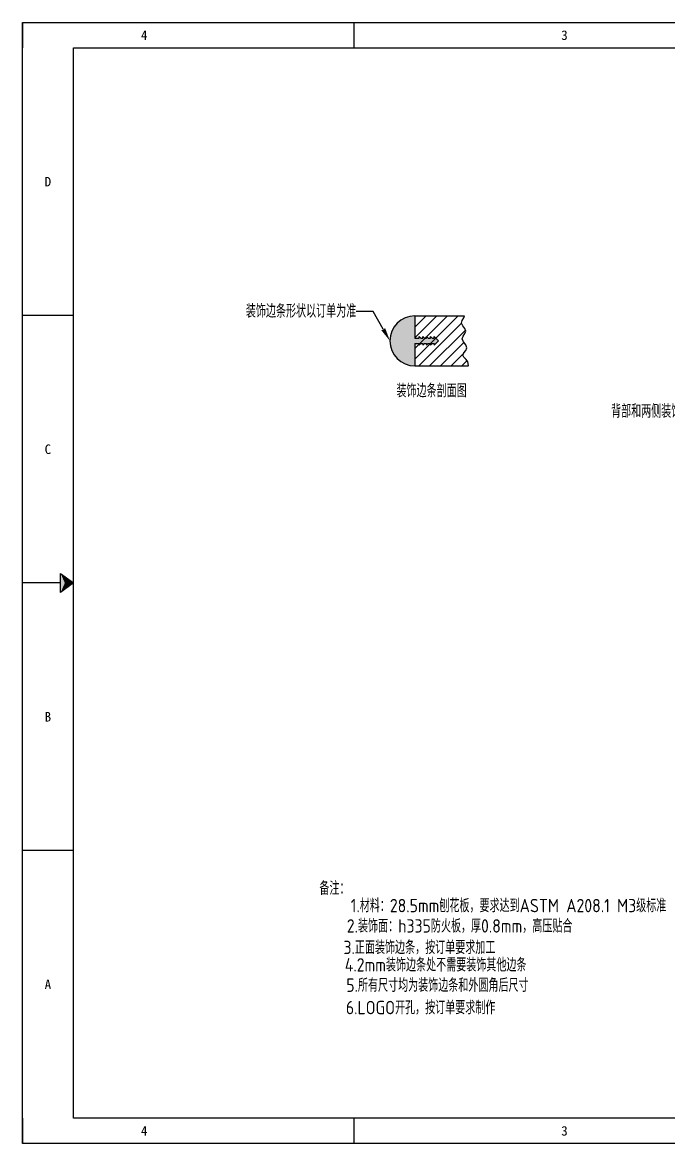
# Model space of a CAD drawing. Header units: millimetres. Extents: x -8883 to 24658, y -3888 to 19148.
# Drawn here: x 19821 to 21752, y -3888 to -538 of the extents above; entities that cross this region are included whole.
import ezdxf
from ezdxf import colors
from ezdxf.entities.mleader import LeaderData, LeaderLine
from ezdxf.enums import TextEntityAlignment as Align
from ezdxf.math import Vec2, Vec3

# ---------------------------------------------------------------- set-up
doc = ezdxf.new("R2010")
doc.units = ezdxf.units.MM
doc.header["$MEASUREMENT"] = 0
doc.linetypes.add('DOT', pattern=[0.2, 0.1, -0.1])
for name, color, linetype in [('ATTACHMENT', 7, 'Continuous'), ('DIM', 254, 'Continuous'), ('print', 30, 'Continuous')]:
    doc.layers.add(name, color=color, linetype=linetype)
doc.styles.add('Dartop', font='')
doc.styles.add('Dartop Text Style', font='gbenor.shx', dxfattribs={"bigfont": 'gbcbig.shx'})
doc.styles.get('Dartop').set_extended_font_data('FangSong_GB2312')

# ---------------------------------------------------------------- blocks, each defined once
blk = doc.blocks.new('*U58')
at = {"color": 254, "linetype": 'Continuous', "extrusion": (0, 0, -1)}
for points in [[(-0.833, 11), (-0.75, 10.812), (-0.75, 11.188)], [(-0.833, 11), (-0.75, 11.188), (-1, 11)], [(-0.833, 11), (-1, 11), (-0.75, 10.812)]]:
    blk.add_solid(points, dxfattribs=at)

msp = doc.modelspace()

# ---------------------------------------------------------------- hatches: boundary and pattern name
at = {"layer": 'ATTACHMENT', "linetype": 'Continuous'}
h = msp.add_hatch(color=256, dxfattribs=at)
edge = h.paths.add_edge_path()
edge.add_line((21011.868, -1497.701), (21017.911, -1497.701))
edge.add_line((21017.911, -1497.701), (21017.911, -1502.744))
edge.add_line((21017.911, -1502.744), (21022.972, -1497.701))
edge.add_line((21022.972, -1497.701), (21029.014, -1497.701))
edge.add_line((21029.014, -1497.701), (21029.014, -1502.744))
edge.add_line((21029.014, -1502.744), (21034.075, -1497.701))
edge.add_line((21034.075, -1497.701), (21040.118, -1497.701))
edge.add_line((21040.118, -1497.701), (21040.118, -1502.744))
edge.add_line((21040.118, -1502.744), (21045.178, -1497.701))
edge.add_line((21045.178, -1497.701), (21051.221, -1497.701))
edge.add_line((21051.221, -1497.701), (21051.221, -1502.744))
edge.add_line((21051.221, -1502.744), (21064.496, -1489.515))
edge.add_line((21051.221, -1476.287), (21064.496, -1489.515))
edge.add_line((21051.221, -1481.33), (21051.221, -1476.287))
edge.add_line((21045.178, -1481.33), (21051.221, -1481.33))
edge.add_line((21040.118, -1476.287), (21045.178, -1481.33))
edge.add_line((21040.118, -1481.33), (21040.118, -1476.287))
edge.add_line((21034.075, -1481.33), (21040.118, -1481.33))
edge.add_line((21029.014, -1476.287), (21034.075, -1481.33))
edge.add_line((21029.014, -1481.33), (21029.014, -1476.287))
edge.add_line((21022.972, -1481.33), (21029.014, -1481.33))
edge.add_line((21017.911, -1476.287), (21022.972, -1481.33))
edge.add_line((21017.911, -1481.33), (21017.911, -1476.287))
edge.add_line((21011.868, -1481.33), (21017.911, -1481.33))
edge.add_line((21006.808, -1476.287), (21011.868, -1481.33))
edge.add_line((21006.808, -1481.33), (21006.808, -1476.287))
edge.add_line((20994.237, -1481.33), (21006.808, -1481.33))
edge.add_line((20994.237, -1414.712), (20994.237, -1481.33))
edge.add_arc((20994.237, -1489.515), 74.803, 90, 270)
edge.add_line((20994.237, -1497.701), (20994.237, -1564.318))
edge.add_line((20994.237, -1497.701), (21006.808, -1497.701))
edge.add_line((21006.808, -1497.701), (21006.808, -1502.744))
edge.add_line((21006.808, -1502.744), (21011.868, -1497.701))

# ---------------------------------------------------------------- linework, layer by layer
at = {"color": 0, "linetype": 'DOT'}
for p, q in [((19820.758, -537.789), (24581.994, -537.789)), ((19820.758, -3811.999), (19820.758, -613.933)), ((24581.994, -3888.144), (19820.758, -3888.144))]:
    msp.add_line(p, q, dxfattribs=at)
at = {"color": 0}
for p, q in [((19820.758, -537.789), (19820.758, -613.933)), ((20812.845, -613.933), (20812.845, -537.789)), ((19973.047, -3811.999), (19973.047, -613.933)), ((19973.047, -613.933), (24505.85, -613.933)), ((19973.047, -1413.45), (19820.758, -1413.45)), ((19934.975, -2212.966), (19820.758, -2212.966)), ((19973.047, -3012.483), (19820.758, -3012.483)), ((19820.758, -3811.999), (19820.758, -3888.144)), ((24505.85, -3811.999), (19973.047, -3811.999)), ((20812.845, -3888.144), (20812.845, -3811.999))]:
    msp.add_line(p, q, dxfattribs=at)
msp.add_lwpolyline([(19973.047, -2212.966), (19934.975, -2241.52), (19934.975, -2184.412), (19973.047, -2212.966)], close=True, dxfattribs=at)
at = {"layer": 'ATTACHMENT', "linetype": 'Continuous'}
for p, q in [((20994.237, -1447.974), (21027.499, -1414.712)), ((20994.237, -1480.002), (21059.527, -1414.712)), ((20994.237, -1512.029), (21091.554, -1414.712)), ((20994.237, -1544.057), (21123.582, -1414.712)), ((20994.237, -1414.712), (20994.237, -1481.33)), ((20994.237, -1414.712), (21142.619, -1414.712)), ((21006.003, -1564.318), (21133.714, -1436.608)), ((21133.656, -1436.489), (21135.239, -1428.512)), ((21137.493, -1444.4), (21133.656, -1436.489)), ((21135.239, -1428.512), (21139.888, -1420.366)), ((21139.888, -1420.366), (21142.619, -1414.712)), ((21038.031, -1564.318), (21145.169, -1457.18)), ((21143.336, -1452.245), (21137.493, -1444.4)), ((21138.145, -1475.366), (21143.381, -1467.72)), ((21146.267, -1460.134), (21143.336, -1452.245)), ((21143.381, -1467.72), (21146.267, -1460.134)), ((20994.237, -1481.33), (21006.808, -1481.33)), ((20994.237, -1497.701), (20994.237, -1564.318)), ((20994.237, -1497.701), (21006.808, -1497.701)), ((21006.808, -1481.33), (21006.808, -1476.287)), ((21006.808, -1476.287), (21011.868, -1481.33)), ((21006.808, -1502.744), (21011.868, -1497.701)), ((21006.808, -1497.701), (21006.808, -1502.744)), ((21011.868, -1481.33), (21017.911, -1481.33)), ((21011.868, -1497.701), (21017.911, -1497.701)), ((21017.911, -1481.33), (21017.911, -1476.287)), ((21017.911, -1476.287), (21022.972, -1481.33)), ((21017.911, -1502.744), (21022.972, -1497.701)), ((21017.911, -1497.701), (21017.911, -1502.744)), ((21022.972, -1481.33), (21029.014, -1481.33)), ((21022.972, -1497.701), (21029.014, -1497.701)), ((21029.014, -1481.33), (21029.014, -1476.287)), ((21029.014, -1476.287), (21034.075, -1481.33)), ((21029.014, -1502.744), (21034.075, -1497.701)), ((21029.014, -1497.701), (21029.014, -1502.744)), ((21034.075, -1481.33), (21040.118, -1481.33)), ((21034.075, -1497.701), (21040.118, -1497.701)), ((21040.118, -1481.33), (21040.118, -1476.287)), ((21040.118, -1476.287), (21045.178, -1481.33)), ((21040.118, -1502.744), (21045.178, -1497.701)), ((21040.118, -1497.701), (21040.118, -1502.744)), ((21045.178, -1481.33), (21051.221, -1481.33)), ((21045.178, -1497.701), (21051.221, -1497.701)), ((21051.221, -1481.33), (21051.221, -1476.287)), ((21051.221, -1476.287), (21064.496, -1489.515)), ((21051.221, -1502.744), (21064.496, -1489.515)), ((21051.221, -1497.701), (21051.221, -1502.744)), ((21070.058, -1564.318), (21140.402, -1493.975)), ((21135.232, -1482.991), (21138.145, -1475.366)), ((21139.03, -1492.206), (21135.232, -1482.991)), ((21146.138, -1501.369), (21139.03, -1492.206)), ((21149.42, -1510.578), (21146.138, -1501.369)), ((21102.086, -1564.318), (21139.896, -1526.509)), ((21137.597, -1531.858), (21140.535, -1525.021)), ((21140.535, -1538.373), (21137.597, -1531.858)), ((21140.535, -1525.021), (21146.027, -1517.859)), ((21146.876, -1544.79), (21140.535, -1538.373)), ((21146.027, -1517.859), (21149.42, -1510.578)), ((20994.237, -1564.318), (21153.27, -1564.318)), ((21134.113, -1564.318), (21149.967, -1548.465)), ((21152.572, -1551.563), (21146.876, -1544.79)), ((21153.922, -1562.939), (21152.572, -1551.563)), ((21153.27, -1564.318), (21153.922, -1562.939))]:
    msp.add_line(p, q, dxfattribs=at)
msp.add_arc((20994.237, -1489.515), 74.803, 90, 270, dxfattribs=at)
at = {"layer": 'print'}
msp.add_lwpolyline([(19820.758, -537.789), (24658.139, -537.789), (24658.139, -3888.144), (19820.758, -3888.144)], close=True, dxfattribs=at)

# ---------------------------------------------------------------- block references
at = {"color": 0, "linetype": 'Continuous', "xscale": 152.2888407109637, "yscale": 152.2888407109637, "zscale": 152.2888407109637}
msp.add_blockref('*U58', (19820.758, -3888.144), dxfattribs=at)

# ---------------------------------------------------------------- texts
at = {"color": 0, "style": 'Dartop'}
for s, p in [('4', (20184.654, -575.861)), ('3', (21441.037, -575.861)), ('D', (19896.903, -1013.692)), ('C', (19896.903, -1813.208)), ('B', (19896.903, -2612.724)), ('A', (19896.903, -3412.241)), ('4', (20184.654, -3850.071)), ('3', (21441.037, -3850.071))]:
    msp.add_text(s, height=28.554, dxfattribs=at).set_placement(p, align=Align.MIDDLE_CENTER)
at = {"layer": 'DIM', "style": 'Dartop Text Style'}
for s, p in [('装饰边条剖面图', (21043.858, -1638.242)), ('备注：', (20753.522, -3124.944)), ('1.材料：28.5mm刨花板，要求达到ASTM A208.1 M3级标准', (21273.816, -3176.928)), ('2.装饰面：h335防火板，厚0.8mm，高压贴合           ', (21247.026, -3237.692)), ('3.正面装饰边条，按订单要求加工                    ', (21224.526, -3301.941)), ('4.2mm装饰边条处不需要装饰其他边条                 ', (21240.36, -3354.029)), ('5.所有尺寸均为装饰边条和外圆角后尺寸              ', (21213.203, -3414.793)), ('6.LOGO开孔，按订单要求制作              ', (21162.958, -3481.681))]:
    msp.add_text(s, height=40, dxfattribs=at).set_placement(p, align=Align.MIDDLE_CENTER)

# ---------------------------------------------------------------- leaders
at = {"layer": 'DIM'}
ml = msp.add_multileader_mtext('Standard', dxfattribs=at)
ml.set_content('装饰边条形状以订单为准', color=256, style='Dartop Text Style')
ml.set_leader_properties()
ml.build(insert=Vec2(0, 0))
ml.multileader.update_dxf_attribs({"dogleg_length": 0.36, "arrow_head_size": 40})
ctx = ml.context
ctx.base_point, ctx.char_height, ctx.arrow_head_size, ctx.landing_gap_size, ctx.plane_origin = Vec3(20503.659, -1401.688), 40, 40, 0.09, Vec3(21146.205, -1240.45)
ctx.text_align_type = 2
notes = []
notes.append((ctx, [(0, (1, 1, 0), (20869.136, -1401.688), (-1, 0), 50.298, [(0, [(20919.434, -1489.515)], 0, [])])]))
ctx.mtext.insert, ctx.mtext.alignment, ctx.mtext.flow_direction = Vec3(20818.749, -1380.144), 3, 5
ml = msp.add_multileader_mtext('Standard', dxfattribs=at)
ml.set_content('背部和两侧装饰边条', color=256, style='Dartop Text Style')
ml.set_leader_properties()
ml.build(insert=Vec2(0, 0))
ml.multileader.update_dxf_attribs({"dogleg_length": 0.36, "arrow_head_size": 40})
ctx = ml.context
ctx.base_point, ctx.char_height, ctx.arrow_head_size, ctx.landing_gap_size, ctx.plane_origin = Vec3(21592.613, -1700.904), 40, 40, 0.09, Vec3(21911.402, -1890.054)
ctx.text_align_type = 2
notes.append((ctx, [(0, (1, 1, 0), (22033.77, -1700.904), (-1, 0), 183.33, [(0, [(22117.569, -1763.023)], 0, [])])]))
ctx.mtext.insert, ctx.mtext.alignment, ctx.mtext.flow_direction = Vec3(21850.35, -1679.36), 3, 5
for ctx, leaders in notes:
    for number, flags, end, landing, length, lines in leaders:
        leader = LeaderData()
        leader.index, (leader.has_last_leader_line, leader.has_dogleg_vector, leader.attachment_direction) = number, flags
        leader.last_leader_point, leader.dogleg_vector, leader.dogleg_length = Vec3(end), Vec3(landing), length
        for number, points, colour, breaks in lines:
            line = LeaderLine()
            line.index, line.vertices, line.color, line.breaks = number, Vec3.list(points), colors.encode_raw_color(colour), breaks
            leader.lines.append(line)
        ctx.leaders.append(leader)

doc.saveas('drawing.dxf')
